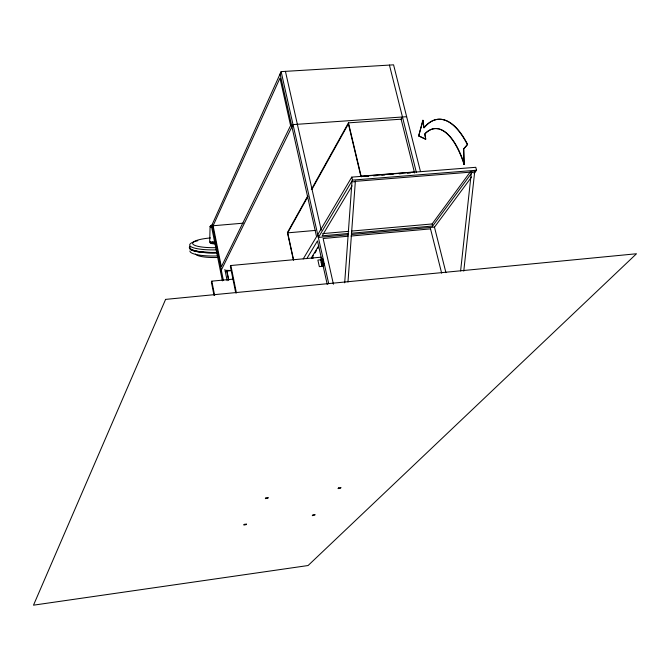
<?xml version="1.0" encoding="UTF-8"?>
<svg xmlns="http://www.w3.org/2000/svg" width="670" height="670" viewBox="0 0 670 670"><rect width="100%" height="100%" fill="white"/><g stroke="black" fill="none" stroke-linecap="round" stroke-linejoin="round"><path stroke-width="1" d="M215.656 242.783L210.589 242.314A5.921 1.231 -1.8 0 1 209.693 241.677L210.087 226.401L211.368 225.681M344.682 282.841L352.026 181.093M347.981 282.003L355.351 181.294M460.6 270.94L471.437 171.57M463.766 271.141L474.703 171.763M323.225 264.106L323.183 264.901L323.325 264.273M425.433 139.192L418.675 135.943L422.803 120.324L424.135 127.802A101.497 39.739 85.5 0 1 467.593 144.393L463.833 148.924L464.076 164.493A80.576 31.322 85.7 0 0 424.696 133.933L425.718 139.167L424.981 133.908A80.568 31.339 85.7 0 1 438.272 128.782M418.675 135.943L423.088 120.298M321.273 260.504C322.404 259.248 319.28 257.389 322.211 266.425M321.156 259.692L317.873 260.086L319.339 266.652L323.015 266.233L322.555 266.224M321.433 260.789L321.985 262.23L321.508 262.255M322.58 263.871C320.377 264.491 322.781 261.225 321.231 262.246M322.153 263.997L322.622 263.704L321.634 263.846M322.488 265.462L322.572 265.211M322.898 266.4L322.429 265.236M322.572 266.467L322.923 266.333M210.514 241.493L210.497 241.803M312.178 258.36L312.438 258.092M420.425 171.386L393.575 64.831L281.132 71.615L211.444 226.167L222.406 280.889M213.11 225.748L279.968 78.088L290.604 125.6L221.351 266.811L213.11 225.748L243.193 223.177M233.654 279.08L211.82 281.149L211.377 282.045L214.015 295.378M220.556 271.66L293.016 124.587L406.64 116.697M320.545 258.143L321.148 257.18L230.865 265.513L230.379 266.476L235.731 292.899M307.764 195.975L287.422 232.54L293.376 259.893M311.324 189.577L348.45 122.853L401.154 119.176L402.461 116.982M293.636 260.111L287.706 232.85L307.932 196.528M311.986 189.258L348.4 123.875L360.745 175.833M474.084 173.572L476.554 170.23L475.775 167.307L351.767 177.123L317.773 234.609L318.409 237.423L348.475 234.751M318.409 237.423L352.479 180.113L351.767 177.123M303.2 258.947L316.55 236.652L280.085 73.943M352.052 185.858L322.17 235.823L348.233 233.512M306.76 258.679L317.496 240.882L327.27 284.49M311.316 257.908L318.744 245.714M312.287 257.431L313.359 255.672M314.967 253.042L316.567 250.404M317.639 248.654L318.711 246.895M321.575 259.726L322.53 258.427L324.004 264.993L323.049 266.283L321.575 259.726L322.53 258.427M351.901 231.041L432.133 223.956L470.591 171.47M351.356 233.235L432.661 226.024L472.4 171.997L354.723 181.394M471.613 176.922L434.537 227.097L351.591 234.475M430.55 228.939L441.656 273.176M464.076 164.493L463.531 148.949L467.593 144.393M322.036 263.67L322.513 265.37M322.262 263.737L321.977 263.645M211.393 225.882L210.656 226.401A4.422 0.879 -1.8 0 0 211.326 226.854L212.147 227.021M212.809 225.078L210.64 225.941A4.422 0.879 -1.8 0 0 211.31 226.393L212.139 226.569M225.237 271.224L231.477 270.638M324.004 264.993L322.379 258.436M322.211 265.404L322.697 265.328L322.103 265.353M322.731 233.612L348.777 231.317M347.956 236.242L323.124 238.52L333.425 284.214M351.013 236.033L430.601 228.872M287.706 232.85L315.578 230.405M352.479 180.113L476.554 170.23M361.122 176.16L414.445 171.947M365.385 176.511L368.458 176.269M373.584 175.858L376.666 175.615M381.791 175.213L384.865 174.97M389.999 174.56L393.072 174.317M399.228 173.832L401.28 173.672M407.435 173.178L410.509 172.935M215.02 242.364L215.765 242.364M214.928 242.465L215.723 242.465M215.765 242.532L213.445 242.557M214.785 242.222L215.338 242.213M214.316 242.347L215.204 242.356M214.157 242.44L215.028 242.532M213.646 242.305L214.593 242.339M214.316 242.507L212.775 242.339M214.023 242.305L212.482 242.18M213.655 242.465L211.234 242.205M213.043 242.197L213.504 242.255M212.181 242.255L213.043 242.414M211.812 227.13L210.857 226.937A5.159 1.03 -1.8 0 1 210.079 226.401M211.661 242.163L212.49 242.339M321.156 260.689L321.064 259.734M322.262 266.317L322.203 265.303M418.959 135.918L425.718 139.167M312.53 258.277L312.27 258.302A1.683 0.519 84.9 0 1 313.099 258.218M432.133 223.956L432.661 226.024M434.453 227.088L445.935 272.656M389.438 65.082L416.363 172.399M401.112 119.176L414.588 172.969M348.45 122.853L361.281 176.838M285.428 71.355L321.248 230.204M281.132 71.615L328.752 283.787M321.608 262.146L321.901 263.762M230.865 265.513L236.435 292.983M226.787 270.152L228.788 280.077M226.753 271.191L228.554 280.119M224.877 269.407L227.155 280.697M212.172 224.559L223.361 280.361M211.82 281.149L214.66 295.52M422.803 120.324L423.85 127.819A101.497 39.723 85.5 0 1 467.292 144.418M439.16 128.975A80.568 31.339 85.7 0 1 448.23 134.578M448.925 135.29A80.568 31.339 85.7 0 1 464.377 164.468M355.301 181.135A1.667 0.628 3.7 0 1 354.095 181.821A1.667 0.628 3.7 0 1 352.077 181.26M473.816 171.193A1.641 0.595 5.2 0 1 474.285 172.165A1.641 0.595 5.2 0 1 471.697 171.88M216.988 257.498A21.574 4.64 -1.8 0 1 195.565 254.064M216.703 249.851A27.009 5.662 -1.8 0 1 191.695 247.088A27.009 5.662 -1.8 0 1 197.817 240.706M216.787 252.381A27.001 5.703 -1.8 0 1 190.079 246.66M216.904 255.965A26.984 5.762 -1.8 0 1 189.92 250.94M216.795 252.758A27.001 5.712 -1.8 0 1 190.615 249.24M189.978 248.52A27.001 5.712 -1.8 0 1 189.803 247.774M215.782 243.93A6.583 1.373 -1.8 0 1 210.573 242.197M215.765 243.394A6.583 1.373 -1.8 0 1 210.556 241.669M215.857 247.657A24.045 5.025 -1.8 0 1 192.767 243.905A24.045 5.025 -1.8 0 1 210.506 237.942M216.787 252.473A27.42 5.795 -1.8 0 1 189.669 246.66M216.795 252.841A27.42 5.795 -1.8 0 1 189.677 247.029M230.237 270.42A9.707 8.643 26.6 0 1 227.591 270.32M322.094 260.044L322.337 260.906L322.094 260.044M165.599 299.389L33.5 605.169L308.083 565.53L636.5 253.754L165.599 299.389M244.265 524.367L243.754 524.995L246.066 524.677L246.577 524.057L244.265 524.367M265.889 497.936L265.32 498.631L267.757 498.312L268.335 497.609L265.889 497.936M312.89 515.046L312.287 515.674L315.151 514.736L312.89 515.046M338.651 487.902L337.981 488.606L340.36 488.288L341.038 487.584L338.651 487.902"/></g></svg>
